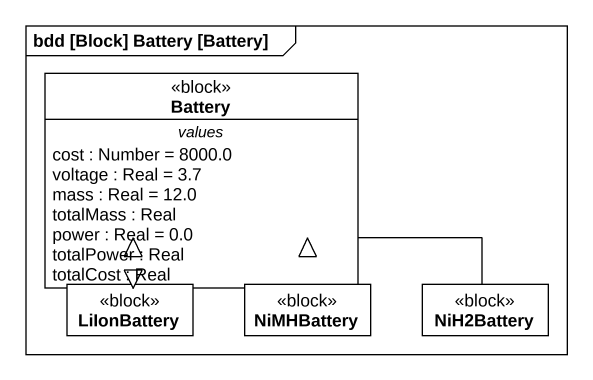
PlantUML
@startuml
mainframe bdd [Block] Battery [Battery]
hide circle
hide empty members
class Battery <<block>> {
  -- values --
  cost : Number = 8000.0
  voltage : Real = 3.7
  mass : Real = 12.0
  totalMass : Real
  power : Real = 0.0
  totalPower : Real
  totalCost : Real
}
class LiIonBattery <<block>>
class NiMHBattery <<block>>
class NiH2Battery <<block>>
LiIonBattery -up-|> Battery
NiMHBattery -up-|> Battery
NiH2Battery -left-|> Battery
@enduml
